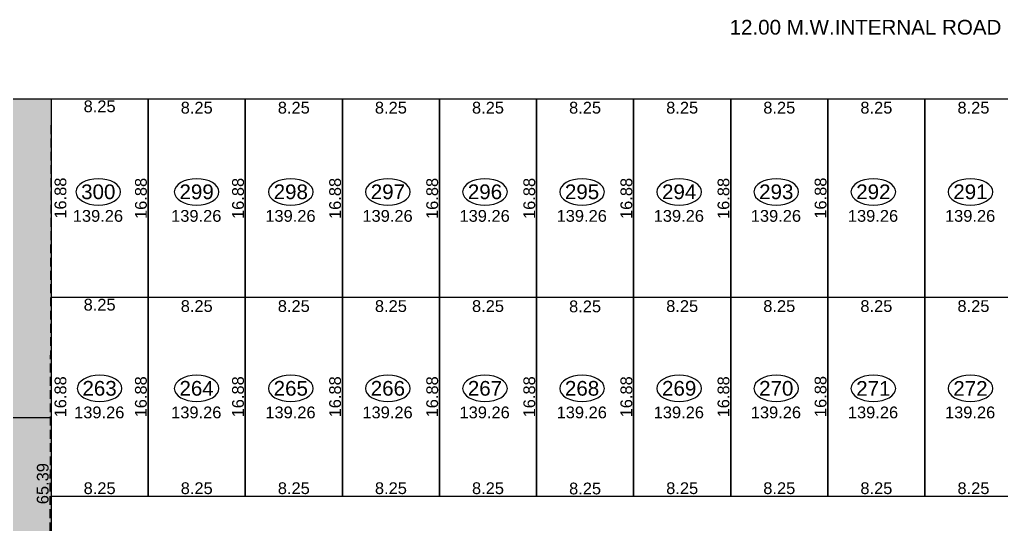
# Model space of a CAD drawing. Header units: millimetres. Extents: x 9625 to 10808, y -1607 to -1252.
# Drawn here: x 10277.2 to 10360.6, y -1460.5 to -1417.6 of the extents above; entities that cross this region are included whole.
import ezdxf

# ---------------------------------------------------------------- set-up
doc = ezdxf.new("R2010")
doc.units = ezdxf.units.MM
doc.header["$LTSCALE"] = 3
doc.header["$MEASUREMENT"] = 0
doc.header["$PDMODE"] = 35
doc.header["$PDSIZE"] = 1
doc.linetypes.add('1', pattern=[0])
doc.linetypes.add('HIDDEN', pattern=[0.375, 0.25, -0.125])
doc.layers.get('0').update_dxf_attribs({"linetype": '1'})
doc.layers.get('Defpoints').update_dxf_attribs({"linetype": 'HIDDEN'})
for name, color, linetype in [('DIM', 8, 'HIDDEN'), ('DIM1', 8, 'Continuous'), ('PLOT TEXT', 3, 'Continuous'), ('Text', 3, 'Continuous'), ('WALL', 6, 'Continuous')]:
    doc.layers.add(name, color=color, linetype=linetype)
doc.styles.add('ARIAL', font='arial.ttf')
doc.styles.get("Standard").update_dxf_attribs({"font": 'arial.ttf'})
doc.dimstyles.get("Standard").update_dxf_attribs({"dimtxt": 1, "dimasz": 0, "dimexe": 0, "dimexo": 0, "dimgap": 0.1, "dimtad": 1, "dimzin": 0, "dimdsep": 46, "dimtxsty": 'Standard', "dimcen": 0, "dimse1": 1, "dimse2": 1, "dimsd1": 1, "dimsd2": 1, "dimclrd": 256, "dimclre": 256, "dimclrt": 3, "dimadec": 0, "dimazin": 0, "dimtfac": 1, "dimtix": 1, "dimtofl": 0, "dimtmove": 2, "dimatfit": 3, "dimfxl": 1, "dimtolj": 1, "dimtzin": 0, "dimlwd": -1, "dimlwe": -1, "dimarcsym": 0})

# ---------------------------------------------------------------- blocks, each defined once
blk = doc.blocks.new('*D1757')
at = {"layer": 'Defpoints', "color": 0}
for p in [(10205.832, -1424.331), (10205.832, -1424.331), (10279.831, -1424.331)]:
    blk.add_point(p, dxfattribs=at)
at = {"layer": 'DIM1', "color": 3, "insert": (10242.831, -1425.084), "char_height": 1, "attachment_point": 5}
blk.add_mtext('\\A1;74.00', dxfattribs=at)
blk = doc.blocks.new('*D1756')
at = {"layer": 'Defpoints', "color": 0}
for p in [(10279.831, -1424.331), (10279.831, -1424.331), (10279.644, -1489.724)]:
    blk.add_point(p, dxfattribs=at)
at = {"layer": 'DIM1', "color": 3, "insert": (10279.127, -1457.026), "char_height": 1, "attachment_point": 5, "rotation": 89.83543}
blk.add_mtext('\\A1;65.39', dxfattribs=at)
blk = doc.blocks.new('*D1538')
at = {"layer": 'Defpoints', "color": 0}
for p in [(10279.832, -1424.331), (10279.831, -1441.211), (10279.832, -1441.211)]:
    blk.add_point(p, dxfattribs=at)
at = {"layer": 'DIM1', "color": 3, "insert": (10280.633, -1432.771), "char_height": 1, "attachment_point": 5, "rotation": 90}
blk.add_mtext('\\A1;16.88', dxfattribs=at)
blk = doc.blocks.new('*D1537')
at = {"layer": 'Defpoints', "color": 0}
for p in [(10279.831, -1441.211), (10279.831, -1458.091), (10279.831, -1458.091)]:
    blk.add_point(p, dxfattribs=at)
at = {"layer": 'DIM1', "color": 3, "insert": (10280.633, -1449.651), "char_height": 1, "attachment_point": 5, "rotation": 90}
blk.add_mtext('\\A1;16.88', dxfattribs=at)
blk = doc.blocks.new('*D1536')
at = {"layer": 'Defpoints', "color": 0}
for p in [(10279.832, -1458.091), (10288.082, -1458.091), (10288.082, -1458.091)]:
    blk.add_point(p, dxfattribs=at)
at = {"layer": 'DIM1', "color": 3, "insert": (10283.957, -1457.419), "char_height": 1, "attachment_point": 5}
blk.add_mtext('\\A1;8.25', dxfattribs=at)
blk = doc.blocks.new('*D73')
at = {"layer": 'Defpoints', "color": 0}
for p in [(10288.081, -1441.211), (10288.081, -1441.211), (10288.076, -1458.091)]:
    blk.add_point(p, dxfattribs=at)
at = {"layer": 'DIM1', "color": 3, "insert": (10287.468, -1449.651), "char_height": 1, "attachment_point": 5, "rotation": 89.98114}
blk.add_mtext('\\A1;16.88', dxfattribs=at)
blk = doc.blocks.new('*D72')
at = {"layer": 'Defpoints', "color": 0}
for p in [(10288.081, -1424.357), (10288.082, -1424.357), (10288.081, -1441.237)]:
    blk.add_point(p, dxfattribs=at)
at = {"layer": 'DIM1', "color": 3, "insert": (10287.471, -1432.797), "char_height": 1, "attachment_point": 5, "rotation": 90}
blk.add_mtext('\\A1;16.88', dxfattribs=at)
blk = doc.blocks.new('*D71')
at = {"layer": 'Defpoints', "color": 0}
for p in [(10296.332, -1424.356), (10296.332, -1424.356), (10296.332, -1441.236)]:
    blk.add_point(p, dxfattribs=at)
at = {"layer": 'DIM1', "color": 3, "insert": (10295.722, -1432.796), "char_height": 1, "attachment_point": 5, "rotation": 90}
blk.add_mtext('\\A1;16.88', dxfattribs=at)
blk = doc.blocks.new('*D70')
at = {"layer": 'Defpoints', "color": 0}
for p in [(10296.332, -1441.211), (10296.332, -1441.211), (10296.332, -1458.091)]:
    blk.add_point(p, dxfattribs=at)
at = {"layer": 'DIM1', "color": 3, "insert": (10295.721, -1449.651), "char_height": 1, "attachment_point": 5, "rotation": 90}
blk.add_mtext('\\A1;16.88', dxfattribs=at)
blk = doc.blocks.new('*D69')
at = {"layer": 'Defpoints', "color": 0}
for p in [(10304.582, -1424.357), (10304.582, -1424.357), (10304.582, -1441.237)]:
    blk.add_point(p, dxfattribs=at)
at = {"layer": 'DIM1', "color": 3, "insert": (10303.971, -1432.797), "char_height": 1, "attachment_point": 5, "rotation": 90}
blk.add_mtext('\\A1;16.88', dxfattribs=at)
blk = doc.blocks.new('*D68')
at = {"layer": 'Defpoints', "color": 0}
for p in [(10304.581, -1441.211), (10304.582, -1441.211), (10304.581, -1458.091)]:
    blk.add_point(p, dxfattribs=at)
at = {"layer": 'DIM1', "color": 3, "insert": (10303.971, -1449.651), "char_height": 1, "attachment_point": 5, "rotation": 90}
blk.add_mtext('\\A1;16.88', dxfattribs=at)
blk = doc.blocks.new('*D67')
at = {"layer": 'Defpoints', "color": 0}
for p in [(10312.832, -1424.357), (10312.832, -1424.357), (10312.832, -1441.237)]:
    blk.add_point(p, dxfattribs=at)
at = {"layer": 'DIM1', "color": 3, "insert": (10312.221, -1432.797), "char_height": 1, "attachment_point": 5, "rotation": 90}
blk.add_mtext('\\A1;16.88', dxfattribs=at)
blk = doc.blocks.new('*D66')
at = {"layer": 'Defpoints', "color": 0}
for p in [(10312.831, -1441.211), (10312.832, -1441.211), (10312.831, -1458.091)]:
    blk.add_point(p, dxfattribs=at)
at = {"layer": 'DIM1', "color": 3, "insert": (10312.221, -1449.651), "char_height": 1, "attachment_point": 5, "rotation": 90}
blk.add_mtext('\\A1;16.88', dxfattribs=at)
blk = doc.blocks.new('*D65')
at = {"layer": 'Defpoints', "color": 0}
for p in [(10321.082, -1424.357), (10321.082, -1424.357), (10321.082, -1441.237)]:
    blk.add_point(p, dxfattribs=at)
at = {"layer": 'DIM1', "color": 3, "insert": (10320.471, -1432.797), "char_height": 1, "attachment_point": 5, "rotation": 90}
blk.add_mtext('\\A1;16.88', dxfattribs=at)
blk = doc.blocks.new('*D64')
at = {"layer": 'Defpoints', "color": 0}
for p in [(10321.081, -1441.211), (10321.082, -1441.211), (10321.081, -1458.091)]:
    blk.add_point(p, dxfattribs=at)
at = {"layer": 'DIM1', "color": 3, "insert": (10320.471, -1449.651), "char_height": 1, "attachment_point": 5, "rotation": 90}
blk.add_mtext('\\A1;16.88', dxfattribs=at)
blk = doc.blocks.new('*D63')
at = {"layer": 'Defpoints', "color": 0}
for p in [(10329.332, -1424.357), (10329.332, -1424.357), (10329.332, -1441.237)]:
    blk.add_point(p, dxfattribs=at)
at = {"layer": 'DIM1', "color": 3, "insert": (10328.721, -1432.797), "char_height": 1, "attachment_point": 5, "rotation": 90}
blk.add_mtext('\\A1;16.88', dxfattribs=at)
blk = doc.blocks.new('*D62')
at = {"layer": 'Defpoints', "color": 0}
for p in [(10329.331, -1441.211), (10329.332, -1441.211), (10329.331, -1458.091)]:
    blk.add_point(p, dxfattribs=at)
at = {"layer": 'DIM1', "color": 3, "insert": (10328.721, -1449.651), "char_height": 1, "attachment_point": 5, "rotation": 90}
blk.add_mtext('\\A1;16.88', dxfattribs=at)
blk = doc.blocks.new('*D61')
at = {"layer": 'Defpoints', "color": 0}
for p in [(10337.582, -1424.357), (10337.582, -1424.357), (10337.582, -1441.237)]:
    blk.add_point(p, dxfattribs=at)
at = {"layer": 'DIM1', "color": 3, "insert": (10336.971, -1432.797), "char_height": 1, "attachment_point": 5, "rotation": 90}
blk.add_mtext('\\A1;16.88', dxfattribs=at)
blk = doc.blocks.new('*D60')
at = {"layer": 'Defpoints', "color": 0}
for p in [(10337.581, -1441.211), (10337.582, -1441.211), (10337.581, -1458.091)]:
    blk.add_point(p, dxfattribs=at)
at = {"layer": 'DIM1', "color": 3, "insert": (10336.971, -1449.651), "char_height": 1, "attachment_point": 5, "rotation": 90}
blk.add_mtext('\\A1;16.88', dxfattribs=at)
blk = doc.blocks.new('*D59')
at = {"layer": 'Defpoints', "color": 0}
for p in [(10345.832, -1424.331), (10345.832, -1424.331), (10345.832, -1441.211)]:
    blk.add_point(p, dxfattribs=at)
at = {"layer": 'DIM1', "color": 3, "insert": (10345.221, -1432.771), "char_height": 1, "attachment_point": 5, "rotation": 90}
blk.add_mtext('\\A1;16.88', dxfattribs=at)
blk = doc.blocks.new('*D58')
at = {"layer": 'Defpoints', "color": 0}
for p in [(10345.831, -1441.185), (10345.832, -1441.185), (10345.831, -1458.065)]:
    blk.add_point(p, dxfattribs=at)
at = {"layer": 'DIM1', "color": 3, "insert": (10345.221, -1449.625), "char_height": 1, "attachment_point": 5, "rotation": 90}
blk.add_mtext('\\A1;16.88', dxfattribs=at)
blk = doc.blocks.new('*D35')
at = {"layer": 'Defpoints', "color": 0}
for p in [(10354.081, -1441.185), (10362.331, -1441.185), (10362.331, -1441.185)]:
    blk.add_point(p, dxfattribs=at)
at = {"layer": 'DIM1', "color": 3, "insert": (10358.206, -1441.947), "char_height": 1, "attachment_point": 5}
blk.add_mtext('\\A1;8.25', dxfattribs=at)
blk = doc.blocks.new('*D34')
at = {"layer": 'Defpoints', "color": 0}
for p in [(10354.082, -1458.091), (10362.332, -1458.091), (10362.332, -1458.091)]:
    blk.add_point(p, dxfattribs=at)
at = {"layer": 'DIM1', "color": 3, "insert": (10358.207, -1457.419), "char_height": 1, "attachment_point": 5}
blk.add_mtext('\\A1;8.25', dxfattribs=at)
blk = doc.blocks.new('*D33')
at = {"layer": 'Defpoints', "color": 0}
for p in [(10345.831, -1441.185), (10354.081, -1441.185), (10354.081, -1441.185)]:
    blk.add_point(p, dxfattribs=at)
at = {"layer": 'DIM1', "color": 3, "insert": (10349.956, -1441.947), "char_height": 1, "attachment_point": 5}
blk.add_mtext('\\A1;8.25', dxfattribs=at)
blk = doc.blocks.new('*D32')
at = {"layer": 'Defpoints', "color": 0}
for p in [(10345.832, -1458.091), (10354.082, -1458.091), (10354.082, -1458.091)]:
    blk.add_point(p, dxfattribs=at)
at = {"layer": 'DIM1', "color": 3, "insert": (10349.957, -1457.419), "char_height": 1, "attachment_point": 5}
blk.add_mtext('\\A1;8.25', dxfattribs=at)
blk = doc.blocks.new('*D31')
at = {"layer": 'Defpoints', "color": 0}
for p in [(10337.581, -1441.185), (10345.831, -1441.185), (10345.831, -1441.185)]:
    blk.add_point(p, dxfattribs=at)
at = {"layer": 'DIM1', "color": 3, "insert": (10341.706, -1441.947), "char_height": 1, "attachment_point": 5}
blk.add_mtext('\\A1;8.25', dxfattribs=at)
blk = doc.blocks.new('*D30')
at = {"layer": 'Defpoints', "color": 0}
for p in [(10337.582, -1458.091), (10345.832, -1458.091), (10345.832, -1458.091)]:
    blk.add_point(p, dxfattribs=at)
at = {"layer": 'DIM1', "color": 3, "insert": (10341.707, -1457.419), "char_height": 1, "attachment_point": 5}
blk.add_mtext('\\A1;8.25', dxfattribs=at)
blk = doc.blocks.new('*D29')
at = {"layer": 'Defpoints', "color": 0}
for p in [(10329.331, -1441.185), (10337.581, -1441.185), (10337.581, -1441.185)]:
    blk.add_point(p, dxfattribs=at)
at = {"layer": 'DIM1', "color": 3, "insert": (10333.456, -1441.947), "char_height": 1, "attachment_point": 5}
blk.add_mtext('\\A1;8.25', dxfattribs=at)
blk = doc.blocks.new('*D28')
at = {"layer": 'Defpoints', "color": 0}
for p in [(10329.332, -1458.091), (10337.582, -1458.091), (10337.582, -1458.091)]:
    blk.add_point(p, dxfattribs=at)
at = {"layer": 'DIM1', "color": 3, "insert": (10333.457, -1457.419), "char_height": 1, "attachment_point": 5}
blk.add_mtext('\\A1;8.25', dxfattribs=at)
blk = doc.blocks.new('*D27')
at = {"layer": 'Defpoints', "color": 0}
for p in [(10321.081, -1441.211), (10329.331, -1441.211), (10329.331, -1441.211)]:
    blk.add_point(p, dxfattribs=at)
at = {"layer": 'DIM1', "color": 3, "insert": (10325.206, -1441.973), "char_height": 1, "attachment_point": 5}
blk.add_mtext('\\A1;8.25', dxfattribs=at)
blk = doc.blocks.new('*D26')
at = {"layer": 'Defpoints', "color": 0}
for p in [(10321.082, -1458.116), (10329.332, -1458.116), (10329.332, -1458.116)]:
    blk.add_point(p, dxfattribs=at)
at = {"layer": 'DIM1', "color": 3, "insert": (10325.207, -1457.445), "char_height": 1, "attachment_point": 5}
blk.add_mtext('\\A1;8.25', dxfattribs=at)
blk = doc.blocks.new('*D25')
at = {"layer": 'Defpoints', "color": 0}
for p in [(10312.831, -1441.185), (10321.081, -1441.185), (10321.081, -1441.185)]:
    blk.add_point(p, dxfattribs=at)
at = {"layer": 'DIM1', "color": 3, "insert": (10316.956, -1441.947), "char_height": 1, "attachment_point": 5}
blk.add_mtext('\\A1;8.25', dxfattribs=at)
blk = doc.blocks.new('*D24')
at = {"layer": 'Defpoints', "color": 0}
for p in [(10312.832, -1458.091), (10321.082, -1458.091), (10321.082, -1458.091)]:
    blk.add_point(p, dxfattribs=at)
at = {"layer": 'DIM1', "color": 3, "insert": (10316.957, -1457.419), "char_height": 1, "attachment_point": 5}
blk.add_mtext('\\A1;8.25', dxfattribs=at)
blk = doc.blocks.new('*D23')
at = {"layer": 'Defpoints', "color": 0}
for p in [(10304.581, -1441.185), (10312.831, -1441.185), (10312.831, -1441.185)]:
    blk.add_point(p, dxfattribs=at)
at = {"layer": 'DIM1', "color": 3, "insert": (10308.706, -1441.947), "char_height": 1, "attachment_point": 5}
blk.add_mtext('\\A1;8.25', dxfattribs=at)
blk = doc.blocks.new('*D22')
at = {"layer": 'Defpoints', "color": 0}
for p in [(10304.582, -1458.091), (10312.832, -1458.091), (10312.832, -1458.091)]:
    blk.add_point(p, dxfattribs=at)
at = {"layer": 'DIM1', "color": 3, "insert": (10308.707, -1457.419), "char_height": 1, "attachment_point": 5}
blk.add_mtext('\\A1;8.25', dxfattribs=at)
blk = doc.blocks.new('*D21')
at = {"layer": 'Defpoints', "color": 0}
for p in [(10296.332, -1458.091), (10304.582, -1458.091), (10304.582, -1458.091)]:
    blk.add_point(p, dxfattribs=at)
at = {"layer": 'DIM1', "color": 3, "insert": (10300.457, -1457.419), "char_height": 1, "attachment_point": 5}
blk.add_mtext('\\A1;8.25', dxfattribs=at)
blk = doc.blocks.new('*D20')
at = {"layer": 'Defpoints', "color": 0}
for p in [(10288.082, -1458.091), (10296.331, -1458.091), (10296.331, -1458.091)]:
    blk.add_point(p, dxfattribs=at)
at = {"layer": 'DIM1', "color": 3, "insert": (10292.207, -1457.419), "char_height": 1, "attachment_point": 5}
blk.add_mtext('\\A1;8.25', dxfattribs=at)
blk = doc.blocks.new('*D19')
at = {"layer": 'Defpoints', "color": 0}
for p in [(10296.331, -1441.185), (10304.581, -1441.185), (10304.581, -1441.185)]:
    blk.add_point(p, dxfattribs=at)
at = {"layer": 'DIM1', "color": 3, "insert": (10300.456, -1441.947), "char_height": 1, "attachment_point": 5}
blk.add_mtext('\\A1;8.25', dxfattribs=at)
blk = doc.blocks.new('*D18')
at = {"layer": 'Defpoints', "color": 0}
for p in [(10288.082, -1441.185), (10296.332, -1441.185), (10296.332, -1441.185)]:
    blk.add_point(p, dxfattribs=at)
at = {"layer": 'DIM1', "color": 3, "insert": (10292.207, -1441.947), "char_height": 1, "attachment_point": 5}
blk.add_mtext('\\A1;8.25', dxfattribs=at)
blk = doc.blocks.new('*D17')
at = {"layer": 'Defpoints', "color": 0}
for p in [(10279.831, -1441.185), (10288.081, -1441.185), (10288.081, -1441.185)]:
    blk.add_point(p, dxfattribs=at)
at = {"layer": 'DIM1', "color": 3, "insert": (10283.956, -1441.829), "char_height": 1, "attachment_point": 5}
blk.add_mtext('\\A1;8.25', dxfattribs=at)
blk = doc.blocks.new('*D11')
at = {"layer": 'Defpoints', "color": 0}
for p in [(10354.081, -1424.331), (10362.331, -1424.331), (10362.331, -1424.331)]:
    blk.add_point(p, dxfattribs=at)
at = {"layer": 'DIM1', "color": 3, "insert": (10358.206, -1425.093), "char_height": 1, "attachment_point": 5}
blk.add_mtext('\\A1;8.25', dxfattribs=at)
blk = doc.blocks.new('*D10')
at = {"layer": 'Defpoints', "color": 0}
for p in [(10345.831, -1424.331), (10354.081, -1424.331), (10354.081, -1424.331)]:
    blk.add_point(p, dxfattribs=at)
at = {"layer": 'DIM1', "color": 3, "insert": (10349.956, -1425.093), "char_height": 1, "attachment_point": 5}
blk.add_mtext('\\A1;8.25', dxfattribs=at)
blk = doc.blocks.new('*D9')
at = {"layer": 'Defpoints', "color": 0}
for p in [(10337.581, -1424.331), (10345.831, -1424.331), (10345.831, -1424.331)]:
    blk.add_point(p, dxfattribs=at)
at = {"layer": 'DIM1', "color": 3, "insert": (10341.706, -1425.093), "char_height": 1, "attachment_point": 5}
blk.add_mtext('\\A1;8.25', dxfattribs=at)
blk = doc.blocks.new('*D8')
at = {"layer": 'Defpoints', "color": 0}
for p in [(10329.331, -1424.331), (10337.581, -1424.331), (10337.581, -1424.331)]:
    blk.add_point(p, dxfattribs=at)
at = {"layer": 'DIM1', "color": 3, "insert": (10333.456, -1425.093), "char_height": 1, "attachment_point": 5}
blk.add_mtext('\\A1;8.25', dxfattribs=at)
blk = doc.blocks.new('*D7')
at = {"layer": 'Defpoints', "color": 0}
for p in [(10321.081, -1424.331), (10329.331, -1424.331), (10329.331, -1424.331)]:
    blk.add_point(p, dxfattribs=at)
at = {"layer": 'DIM1', "color": 3, "insert": (10325.206, -1425.093), "char_height": 1, "attachment_point": 5}
blk.add_mtext('\\A1;8.25', dxfattribs=at)
blk = doc.blocks.new('*D6')
at = {"layer": 'Defpoints', "color": 0}
for p in [(10312.831, -1424.331), (10321.081, -1424.331), (10321.081, -1424.331)]:
    blk.add_point(p, dxfattribs=at)
at = {"layer": 'DIM1', "color": 3, "insert": (10316.956, -1425.093), "char_height": 1, "attachment_point": 5}
blk.add_mtext('\\A1;8.25', dxfattribs=at)
blk = doc.blocks.new('*D5')
at = {"layer": 'Defpoints', "color": 0}
for p in [(10304.581, -1424.331), (10312.831, -1424.331), (10312.831, -1424.331)]:
    blk.add_point(p, dxfattribs=at)
at = {"layer": 'DIM1', "color": 3, "insert": (10308.706, -1425.093), "char_height": 1, "attachment_point": 5}
blk.add_mtext('\\A1;8.25', dxfattribs=at)
blk = doc.blocks.new('*D4')
at = {"layer": 'Defpoints', "color": 0}
for p in [(10296.331, -1424.331), (10304.581, -1424.331), (10304.581, -1424.331)]:
    blk.add_point(p, dxfattribs=at)
at = {"layer": 'DIM1', "color": 3, "insert": (10300.456, -1425.093), "char_height": 1, "attachment_point": 5}
blk.add_mtext('\\A1;8.25', dxfattribs=at)
blk = doc.blocks.new('*D3')
at = {"layer": 'Defpoints', "color": 0}
for p in [(10288.082, -1424.331), (10296.332, -1424.331), (10296.332, -1424.331)]:
    blk.add_point(p, dxfattribs=at)
at = {"layer": 'DIM1', "color": 3, "insert": (10292.207, -1425.093), "char_height": 1, "attachment_point": 5}
blk.add_mtext('\\A1;8.25', dxfattribs=at)
blk = doc.blocks.new('*D2')
at = {"layer": 'Defpoints', "color": 0}
for p in [(10279.831, -1424.331), (10288.081, -1424.331), (10288.081, -1424.331)]:
    blk.add_point(p, dxfattribs=at)
at = {"layer": 'DIM1', "color": 3, "insert": (10283.956, -1424.975), "char_height": 1, "attachment_point": 5}
blk.add_mtext('\\A1;8.25', dxfattribs=at)

msp = doc.modelspace()

# ---------------------------------------------------------------- hatches: boundary and pattern name
at = {"layer": 'DIM', "ltscale": 0.05}
h = msp.add_hatch(dxfattribs=at)
h.set_pattern_fill('DOTS', color=210, scale=10)
h.set_pattern_definition([(0, (1503.79603, -109.1054), (0.3125, 0.625), [0, -0.625])])
h.paths.add_polyline_path([(10159.2675, -1496.5982), (10186.4974, -1427.5214), (10189.1864, -1420.3379), (10189.1864, -1420.3379), (10205.8315, -1424.331), (10279.8314, -1424.331), (10279.8314, -1424.331), (10279.8314, -1424.331), (10279.8314, -1424.331), (10279.8314, -1441.211), (10279.8313, -1462.591), (10279.8313, -1462.591), (10279.8313, -1462.591), (10279.6436, -1489.7244), (10279.1131, -1489.7527), (10272.9353, -1490.0834), (10252.5546, -1491.1745), (10249.8813, -1491.3176), (10245.623, -1491.5455), (10238.5484, -1491.9243), (10228.6216, -1492.4557), (10223.3449, -1492.9213), (10209.3013, -1494.1958), (10195.2685, -1495.4692), (10184.3171, -1496.5975), (10172.8559, -1497.9646), (10166.3735, -1498.7441), (10158.9807, -1500.1931), (10157.7557, -1500.4332)])

# ---------------------------------------------------------------- linework, layer by layer
at = {"color": 6, "lineweight": 25}
msp.add_lwpolyline([(10205.8315, -1424.331), (10279.8314, -1424.331), (10279.8314, -1424.331), (10279.8314, -1424.331), (10279.8314, -1424.331), (10279.8314, -1441.211), (10279.8313, -1462.591), (10279.8313, -1462.591), (10279.8313, -1462.591), (10279.6436, -1489.7244), (10279.1131, -1489.7527), (10272.9353, -1490.0834), (10252.5546, -1491.1745), (10249.8813, -1491.3176), (10245.623, -1491.5455), (10238.5484, -1491.9243), (10228.6216, -1492.4557)], dxfattribs=at)
at = {"layer": 'DIM'}
msp.add_lwpolyline([(10189.1864, -1420.3379), (10205.8315, -1424.331), (10279.8316, -1424.331), (10279.6438, -1489.6925), (10229.1214, -1492.4289), (10195.2685, -1495.4692), (10166.3735, -1498.7441), (10157.7557, -1500.4333), (10189.1863, -1420.3379)], dxfattribs=at)
at = {"layer": 'PLOT TEXT', "extrusion": (0, 0, -1)}
for centre in [(10283.8413, -1432.2408), (10292.1977, -1432.2408), (10300.1999, -1432.2408), (10308.4499, -1432.2408), (10316.6999, -1432.2408), (10324.9499, -1432.2408), (10333.1999, -1432.2408), (10341.4499, -1432.2408), (10349.6999, -1432.2408), (10357.9499, -1432.2408), (10283.9532, -1448.9362), (10292.1977, -1448.9362), (10300.1999, -1448.9362), (10308.4499, -1448.9362), (10316.6999, -1448.9362), (10324.9499, -1448.9362), (10333.1999, -1448.9362), (10341.4499, -1448.9362), (10349.6999, -1448.9362), (10357.9499, -1448.9362)]:
    msp.add_ellipse(centre, major_axis=(1.9004, 0), ratio=0.5882805, dxfattribs=at)
at = {"layer": 'WALL', "lineweight": 25}
for p, q in [((10279.8314, -1424.331), (10436.1384, -1424.331)), ((10288.0813, -1458.091), (10288.0813, -1424.331)), ((10288.0816, -1424.331), (10288.0816, -1458.091)), ((10296.3314, -1424.331), (10296.3314, -1458.091)), ((10296.3316, -1458.091), (10296.3316, -1424.331)), ((10304.5814, -1458.091), (10304.5814, -1424.331)), ((10304.5814, -1424.331), (10304.5814, -1458.091)), ((10312.8314, -1458.091), (10312.8314, -1424.331)), ((10312.8314, -1424.331), (10312.8314, -1458.091)), ((10321.0814, -1458.091), (10321.0814, -1424.331)), ((10321.0814, -1424.331), (10321.0814, -1458.091)), ((10329.3314, -1458.091), (10329.3314, -1424.331)), ((10329.3314, -1424.331), (10329.3314, -1458.091)), ((10337.5814, -1424.331), (10337.5814, -1458.091)), ((10337.5814, -1458.091), (10337.5814, -1424.331)), ((10345.8314, -1424.331), (10345.8314, -1458.091)), ((10345.8314, -1458.091), (10345.8314, -1424.331)), ((10354.0814, -1424.331), (10354.0814, -1458.091)), ((10354.0814, -1458.091), (10354.0814, -1424.331)), ((10279.8313, -1441.211), (10279.8313, -1462.591)), ((10440.6384, -1441.211), (10279.8314, -1441.211)), ((10279.8313, -1458.091), (10436.1384, -1458.091))]:
    msp.add_line(p, q, dxfattribs=at)
at = {"layer": 'WALL', "ltscale": 0.1}
msp.add_line((10279.8313, -1451.431), (10229.1214, -1451.431), dxfattribs=at)

# ---------------------------------------------------------------- texts
at = {"layer": 'PLOT TEXT', "linetype": 'Continuous', "attachment_point": 5, "style": 'ARIAL'}
for s, insert, char_height in [('\\A1;300', (10283.8413, -1432.2408), 1.25), ('\\A1;299', (10292.1977, -1432.2408), 1.25), ('\\A1;298', (10300.1999, -1432.2408), 1.25), ('\\A1;297', (10308.4499, -1432.2408), 1.25), ('\\A1;296', (10316.6999, -1432.2408), 1.25), ('\\A1;295', (10324.9499, -1432.2408), 1.25), ('\\A1;294', (10333.1999, -1432.2408), 1.25), ('\\A1;293', (10341.4499, -1432.2408), 1.25), ('\\A1;292', (10349.6999, -1432.2408), 1.25), ('\\A1;291', (10357.9499, -1432.2408), 1.25), ('\\A1;139.26', (10283.8125, -1434.2863), 1), ('\\A1;139.26', (10292.169, -1434.2863), 1), ('\\A1;139.26', (10300.1712, -1434.2863), 1), ('\\A1;139.26', (10308.4212, -1434.2863), 1), ('\\A1;139.26', (10316.6712, -1434.2863), 1), ('\\A1;139.26', (10324.9212, -1434.2863), 1), ('\\A1;139.26', (10333.1712, -1434.2863), 1), ('\\A1;139.26', (10341.4212, -1434.2863), 1), ('\\A1;139.26', (10349.6712, -1434.2863), 1), ('\\A1;139.26', (10357.9212, -1434.2863), 1), ('\\A1;263', (10283.9532, -1448.9362), 1.25), ('\\A1;264', (10292.1977, -1448.9362), 1.25), ('\\A1;265', (10300.1999, -1448.9362), 1.25), ('\\A1;266', (10308.4499, -1448.9362), 1.25), ('\\A1;267', (10316.6999, -1448.9362), 1.25), ('\\A1;268', (10324.9499, -1448.9362), 1.25), ('\\A1;269', (10333.1999, -1448.9362), 1.25), ('\\A1;270', (10341.4499, -1448.9362), 1.25), ('\\A1;271', (10349.6999, -1448.9362), 1.25), ('\\A1;272', (10357.9499, -1448.9362), 1.25), ('\\A1;139.26', (10283.9245, -1450.9818), 1), ('\\A1;139.26', (10292.169, -1450.9818), 1), ('\\A1;139.26', (10300.1712, -1450.9818), 1), ('\\A1;139.26', (10308.4212, -1450.9818), 1), ('\\A1;139.26', (10316.6712, -1450.9818), 1), ('\\A1;139.26', (10324.9212, -1450.9818), 1), ('\\A1;139.26', (10333.1712, -1450.9818), 1), ('\\A1;139.26', (10341.4212, -1450.9818), 1), ('\\A1;139.26', (10349.6712, -1450.9818), 1), ('\\A1;139.26', (10357.9212, -1450.9818), 1)]:
    msp.add_mtext(s, dxfattribs=dict(at, insert=insert, char_height=char_height))
at = {"layer": 'Text', "linetype": 'Continuous', "insert": (10349.0342, -1418.2589), "char_height": 1.25, "attachment_point": 5, "style": 'ARIAL'}
msp.add_mtext('\\A1;12.00 M.W.INTERNAL ROAD', dxfattribs=at)

# ---------------------------------------------------------------- dimensions: what is measured, and where the dimension line sits
at = {"layer": 'DIM1'}
for base, p1, p2, angle, picture, middle in [((10205.8315, -1424.331), (10279.8314, -1424.331), (10205.8315, -1424.331), 180, '*D1757', (10242.8315, -1425.0842)), ((10288.0813, -1424.331), (10279.8314, -1424.331), (10288.0813, -1424.331), 0, '*D2', (10283.9564, -1424.975)), ((10279.8314, -1441.211), (10279.8316, -1424.331), (10279.8316, -1441.211), 270, '*D1538', (10280.6332, -1432.771)), ((10296.3316, -1424.331), (10288.0816, -1424.331), (10296.3316, -1424.331), 0, '*D3', (10292.2066, -1425.0926)), ((10304.5814, -1424.331), (10296.3314, -1424.331), (10304.5814, -1424.331), 0, '*D4', (10300.4564, -1425.0926)), ((10312.8314, -1424.331), (10304.5814, -1424.331), (10312.8314, -1424.331), 0, '*D5', (10308.7064, -1425.0926)), ((10321.0814, -1424.331), (10312.8314, -1424.331), (10321.0814, -1424.331), 0, '*D6', (10316.9564, -1425.0926)), ((10329.3314, -1424.331), (10321.0814, -1424.331), (10329.3314, -1424.331), 0, '*D7', (10325.2064, -1425.0926)), ((10337.5814, -1424.331), (10329.3314, -1424.331), (10337.5814, -1424.331), 0, '*D8', (10333.4564, -1425.0926)), ((10345.8314, -1424.331), (10337.5814, -1424.331), (10345.8314, -1424.331), 0, '*D9', (10341.7064, -1425.0926)), ((10354.0814, -1424.331), (10345.8314, -1424.331), (10354.0814, -1424.331), 0, '*D10', (10349.9564, -1425.0926)), ((10362.3314, -1424.331), (10354.0814, -1424.331), (10362.3314, -1424.331), 0, '*D11', (10358.2064, -1425.0926)), ((10279.8313, -1458.091), (10279.8314, -1441.211), (10279.8314, -1458.091), 270, '*D1537', (10280.6331, -1449.651)), ((10288.0813, -1441.1854), (10279.8314, -1441.1854), (10288.0813, -1441.1854), 0, '*D17', (10283.9564, -1441.8295)), ((10296.3316, -1441.1854), (10288.0816, -1441.1854), (10296.3316, -1441.1854), 0, '*D18', (10292.2066, -1441.9471)), ((10304.5814, -1441.1854), (10296.3314, -1441.1854), (10304.5814, -1441.1854), 0, '*D19', (10300.4564, -1441.9471)), ((10312.8312, -1441.1854), (10304.5812, -1441.1854), (10312.8312, -1441.1854), 0, '*D23', (10308.7062, -1441.9471)), ((10321.0812, -1441.1854), (10312.8312, -1441.1854), (10321.0812, -1441.1854), 0, '*D25', (10316.9562, -1441.9471)), ((10329.3312, -1441.211), (10321.0812, -1441.211), (10329.3312, -1441.211), 0, '*D27', (10325.2062, -1441.9726)), ((10337.5812, -1441.1854), (10329.3312, -1441.1854), (10337.5812, -1441.1854), 0, '*D29', (10333.4562, -1441.9471)), ((10345.8312, -1441.1854), (10337.5812, -1441.1854), (10345.8312, -1441.1854), 0, '*D31', (10341.7062, -1441.9471)), ((10354.0812, -1441.1854), (10345.8312, -1441.1854), (10354.0812, -1441.1854), 0, '*D33', (10349.9562, -1441.9471)), ((10362.3312, -1441.1854), (10354.0812, -1441.1854), (10362.3312, -1441.1854), 0, '*D35', (10358.2062, -1441.9471)), ((10288.0817, -1458.0909), (10279.8318, -1458.0909), (10288.0817, -1458.0909), 0, '*D1536', (10283.9568, -1457.4194)), ((10296.3315, -1458.091), (10288.0816, -1458.091), (10296.3315, -1458.091), 0, '*D20', (10292.2066, -1457.4195)), ((10304.5816, -1458.091), (10296.3318, -1458.091), (10304.5816, -1458.091), 0, '*D21', (10300.4567, -1457.4195)), ((10312.8316, -1458.091), (10304.5818, -1458.091), (10312.8316, -1458.091), 0, '*D22', (10308.7067, -1457.4195)), ((10321.0816, -1458.091), (10312.8318, -1458.091), (10321.0816, -1458.091), 0, '*D24', (10316.9567, -1457.4195)), ((10329.3316, -1458.1165), (10321.0818, -1458.1165), (10329.3316, -1458.1165), 0, '*D26', (10325.2067, -1457.445)), ((10337.5816, -1458.091), (10329.3318, -1458.091), (10337.5816, -1458.091), 0, '*D28', (10333.4567, -1457.4195)), ((10345.8316, -1458.091), (10337.5818, -1458.091), (10345.8316, -1458.091), 0, '*D30', (10341.7067, -1457.4195)), ((10354.0816, -1458.091), (10345.8318, -1458.091), (10354.0816, -1458.091), 0, '*D32', (10349.9567, -1457.4195)), ((10362.3316, -1458.091), (10354.0818, -1458.091), (10362.3316, -1458.091), 0, '*D34', (10358.2067, -1457.4195))]:
    dim = msp.add_linear_dim(base=base, p1=p1, p2=p2, angle=angle, dimstyle='Standard', dxfattribs=at)
    dim.commit()
    dim.dimension.update_dxf_attribs({"geometry": picture, "text_midpoint": middle, "dimtype": 129})
for p1, p2, distance, picture, middle in [((10279.6436, -1489.7244), (10279.8314, -1424.331), 0, '*D1756', (10279.1266, -1457.0259)), ((10288.0815, -1441.2365), (10288.0815, -1424.3565), -0.0002, '*D72', (10287.4711, -1432.7965)), ((10296.3319, -1441.2365), (10296.3319, -1424.3565), -0.0002, '*D71', (10295.7215, -1432.7965)), ((10304.5816, -1441.2365), (10304.5816, -1424.3565), -0.0002, '*D69', (10303.9713, -1432.7965)), ((10312.8316, -1441.2365), (10312.8316, -1424.3565), -0.0002, '*D67', (10312.2213, -1432.7965)), ((10321.0816, -1441.2365), (10321.0816, -1424.3565), -0.0002, '*D65', (10320.4713, -1432.7965)), ((10329.3316, -1441.2365), (10329.3316, -1424.3565), -0.0002, '*D63', (10328.7213, -1432.7965)), ((10337.5816, -1441.2365), (10337.5816, -1424.3565), -0.0002, '*D61', (10336.9713, -1432.7965)), ((10345.8316, -1441.211), (10345.8316, -1424.331), -0.0002, '*D59', (10345.2213, -1432.771)), ((10288.0757, -1458.091), (10288.0813, -1441.211), 0, '*D73', (10287.4679, -1449.6508)), ((10296.3316, -1458.091), (10296.3316, -1441.211), -0.0002, '*D70', (10295.7213, -1449.651)), ((10304.5814, -1458.091), (10304.5814, -1441.211), -0.0002, '*D68', (10303.9711, -1449.651)), ((10312.8314, -1458.091), (10312.8314, -1441.211), -0.0002, '*D66', (10312.2211, -1449.651)), ((10321.0814, -1458.091), (10321.0814, -1441.211), -0.0002, '*D64', (10320.4711, -1449.651)), ((10329.3314, -1458.091), (10329.3314, -1441.211), -0.0002, '*D62', (10328.7211, -1449.651)), ((10337.5814, -1458.091), (10337.5814, -1441.211), -0.0002, '*D60', (10336.9711, -1449.651)), ((10345.8314, -1458.0654), (10345.8314, -1441.1854), -0.0002, '*D58', (10345.2211, -1449.6254))]:
    dim = msp.add_aligned_dim(p1=p1, p2=p2, distance=distance, dimstyle='Standard', dxfattribs=at)
    dim.commit()
    dim.dimension.update_dxf_attribs({"geometry": picture, "text_midpoint": middle})

doc.saveas('drawing.dxf')
